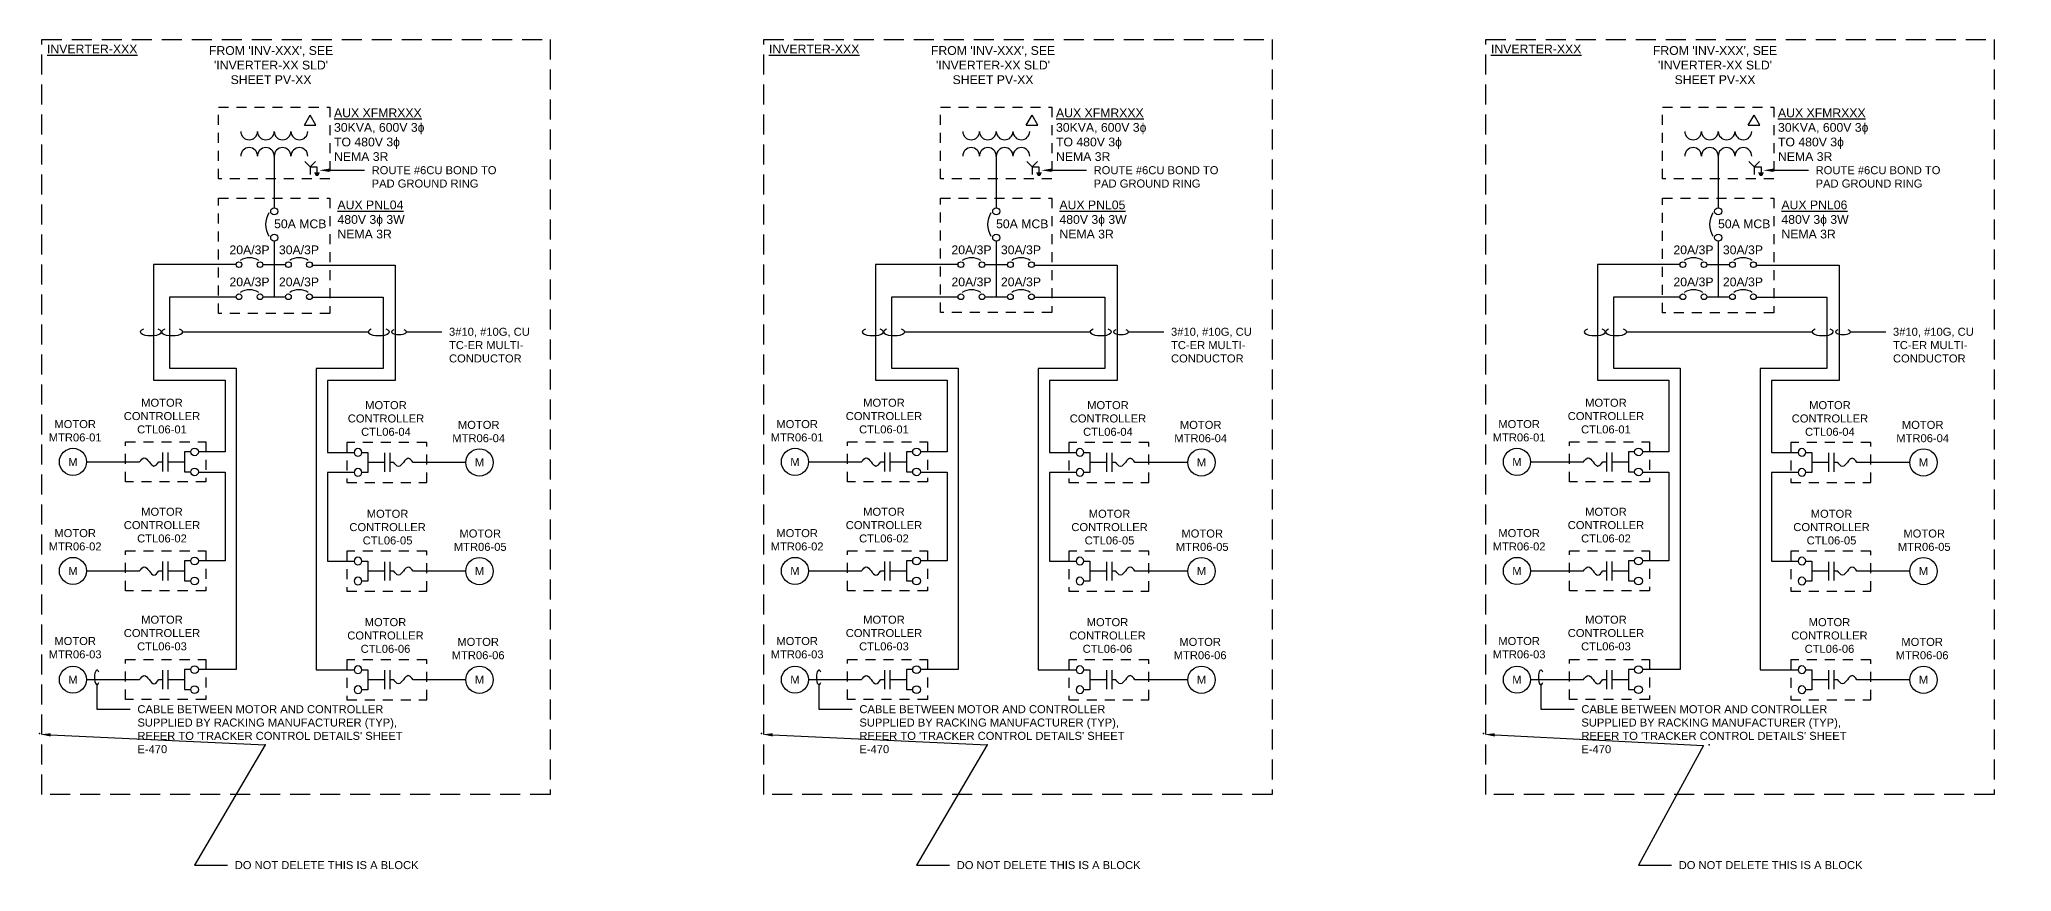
# Model space of a CAD drawing. Extents: x 23 to 74.7, y -14.5 to -4.1.
# Drawn here: x 50.03 to 74.67, y -14.46 to -4.06 of the extents above; entities that cross this region are included whole.
import ezdxf
from ezdxf import colors
from ezdxf.entities.mleader import LeaderData, LeaderLine
from ezdxf.enums import TextEntityAlignment as Align
from ezdxf.math import Vec2, Vec3

# ---------------------------------------------------------------- set-up
doc = ezdxf.new("R2010")
doc.units = 0
doc.header["$MEASUREMENT"] = 0
for name, pattern in [('HIDDEN', [0.375, 0.25, -0.125]), ('HIDDEN2', [0.1875, 0.125, -0.0625]), ('PHANTOM2', [1.25, 0.625, -0.125, 0.125, -0.125, 0.125, -0.125])]:
    doc.linetypes.add(name, pattern=pattern)
for name, color, linetype in [('E-1LIN', 4, 'Continuous'), ('E-1LIN-EQPM-ENCL', 8, 'PHANTOM2'), ('E-TEXT', 7, 'Continuous'), ('G-ANNO-TEXT', 1, 'Continuous')]:
    doc.layers.add(name, color=color, linetype=linetype)
doc.layers.add('G-NPLT', color=67, linetype='Continuous', plot=False)
doc.styles.add('NEI-A', font='arial.ttf')

# ---------------------------------------------------------------- blocks, each defined once
blk = doc.blocks.new('A$C540b6a52')
at = {"linetype": 'HIDDEN2'}
blk.add_lwpolyline([(-0.909, 0.125), (0.091, 0.125), (0.091, -0.375), (-0.909, -0.375)], close=True, dxfattribs=at)
at = {"layer": 'E-1LIN'}
for p, q in [((-0.096, 0), (-0.173, 0)), ((-0.173, 0), (-0.173, -0.25)), ((-0.173, -0.25), (-0.096, -0.25))]:
    blk.add_line(p, q, dxfattribs=at)
for points in [[(-0.784, -0.125), (-0.736, -0.125)], [(-0.495, -0.125), (-0.447, -0.125)], [(-0.447, -0.007), (-0.447, -0.244)], [(-0.38, -0.007), (-0.38, -0.244)], [(-0.38, -0.125), (-0.173, -0.125)]]:
    blk.add_lwpolyline(points, dxfattribs=at)
for centre in [(-0.048, 0), (-0.048, -0.25)]:
    blk.add_circle(centre, 0.0481, dxfattribs=at)
blk.add_spline([(-0.736, -0.125), (-0.676, -0.074), (-0.555, -0.176), (-0.495, -0.125)], degree=3, dxfattribs=at)
blk = doc.blocks.new('Equipment Callout Arrowhead .75')
at = {"color": 0}
blk.add_ellipse((-0.25, 0), major_axis=(0.743, 0), ratio=0.350959, start_param=-0.80282, end_param=3.944413, dxfattribs=at)
blk = doc.blocks.new('*U12')
blk.add_point((0.241, -0.565))
at = {"layer": 'E-1LIN'}
for p, q in [((2.748, 2.966), (2.134, 2.966)), ((2.748, 1.607), (2.134, 1.607)), ((2.748, 0.249), (2.134, 0.249))]:
    blk.add_line(p, q, dxfattribs=at)
for points in [[(0.832, 5.433), (1.863, 5.433), (1.863, 3.99), (1.018, 3.99), (1.018, 3.091), (1.351, 3.091)], [(0.83, 5.032), (1.712, 5.032), (1.712, 4.141), (0.878, 4.141), (0.878, 0.374), (1.351, 0.374)], [(1.351, 2.841), (1.018, 2.841), (1.018, 1.732), (1.351, 1.732)]]:
    blk.add_lwpolyline(points, dxfattribs=at)
for centre in [(2.918, 2.966), (2.918, 2.966), (2.918, 1.607), (2.918, 1.607), (2.918, 0.249), (2.918, 0.249)]:
    blk.add_circle(centre, 0.17, dxfattribs=at)
at = {"layer": 'E-1LIN-EQPM-ENCL', "linetype": 'HIDDEN2', "xscale": -1}
for p in [(1.351, 3.091), (1.351, 1.732), (1.351, 0.374)]:
    blk.add_blockref('A$C540b6a52', p, dxfattribs=at)
at = {"layer": 'G-ANNO-TEXT', "style": 'NEI-A'}
for p in [(2.918, 2.966), (2.918, 1.607), (2.918, 0.249)]:
    blk.add_text('M', height=0.1, dxfattribs=at).set_placement(p, align=Align.MIDDLE_CENTER)
at = {"layer": 'G-ANNO-TEXT', "char_height": 0.1, "attachment_point": 8, "style": 'NEI-A'}
for s, insert, width in [('MOTOR CONTROLLER CTL06-04', (1.749, 3.297), 0.49578), ('MOTOR MTR06-04', (2.908, 3.217), 0.56334), ('MOTOR CONTROLLER CTL06-05', (1.769, 1.939), 0.49578), ('MOTOR MTR06-05', (2.927, 1.859), 0.56334), ('MOTOR CONTROLLER CTL06-06', (1.743, 0.584), 0.49578), ('MOTOR MTR06-06', (2.901, 0.504), 0.56334)]:
    blk.add_mtext(s, dxfattribs=dict(at, insert=insert, width=width))
blk = doc.blocks.new('*U6')
blk.add_point((0.241, -0.565))
at = {"layer": 'E-1LIN'}
for p, q in [((2.748, 2.966), (2.134, 2.966)), ((2.748, 1.607), (2.134, 1.607)), ((2.748, 0.249), (2.134, 0.249))]:
    blk.add_line(p, q, dxfattribs=at)
for points in [[(0.832, 5.433), (1.863, 5.433), (1.863, 3.99), (1.018, 3.99), (1.018, 3.091), (1.351, 3.091)], [(0.83, 5.032), (1.712, 5.032), (1.712, 4.141), (0.878, 4.141), (0.878, 0.374), (1.351, 0.374)], [(1.351, 2.841), (1.018, 2.841), (1.018, 1.732), (1.351, 1.732)]]:
    blk.add_lwpolyline(points, dxfattribs=at)
for centre in [(2.918, 2.966), (2.918, 2.966), (2.918, 1.607), (2.918, 1.607), (2.918, 0.249), (2.918, 0.249)]:
    blk.add_circle(centre, 0.17, dxfattribs=at)
at = {"layer": 'E-1LIN-EQPM-ENCL', "linetype": 'HIDDEN2', "xscale": -1}
for p in [(1.351, 3.091), (1.351, 1.732), (1.351, 0.374)]:
    blk.add_blockref('A$C540b6a52', p, dxfattribs=at)
at = {"layer": 'G-ANNO-TEXT', "style": 'NEI-A'}
for p in [(2.918, 2.966), (2.918, 1.607), (2.918, 0.249)]:
    blk.add_text('M', height=0.1, dxfattribs=at).set_placement(p, align=Align.MIDDLE_CENTER)
at = {"layer": 'G-ANNO-TEXT', "char_height": 0.1, "attachment_point": 8, "style": 'NEI-A'}
for s, insert, width in [('MOTOR CONTROLLER CTL06-04', (1.749, 3.297), 0.49578), ('MOTOR MTR06-04', (2.908, 3.217), 0.56334), ('MOTOR CONTROLLER CTL06-05', (1.769, 1.939), 0.49578), ('MOTOR MTR06-05', (2.927, 1.859), 0.56334), ('MOTOR CONTROLLER CTL06-06', (1.743, 0.584), 0.49578), ('MOTOR MTR06-06', (2.901, 0.504), 0.56334)]:
    blk.add_mtext(s, dxfattribs=dict(at, insert=insert, width=width))
blk = doc.blocks.new('*U8')
blk.add_point((0.241, -0.565))
at = {"layer": 'E-1LIN'}
for p, q in [((2.748, 2.966), (2.134, 2.966)), ((2.748, 1.607), (2.134, 1.607)), ((2.748, 0.249), (2.134, 0.249))]:
    blk.add_line(p, q, dxfattribs=at)
for points in [[(0.832, 5.433), (1.863, 5.433), (1.863, 3.99), (1.018, 3.99), (1.018, 3.091), (1.351, 3.091)], [(0.83, 5.032), (1.712, 5.032), (1.712, 4.141), (0.878, 4.141), (0.878, 0.374), (1.351, 0.374)], [(1.351, 2.841), (1.018, 2.841), (1.018, 1.732), (1.351, 1.732)]]:
    blk.add_lwpolyline(points, dxfattribs=at)
for centre in [(2.918, 2.966), (2.918, 2.966), (2.918, 1.607), (2.918, 1.607), (2.918, 0.249), (2.918, 0.249)]:
    blk.add_circle(centre, 0.17, dxfattribs=at)
at = {"layer": 'E-1LIN-EQPM-ENCL', "linetype": 'HIDDEN2', "xscale": -1}
for p in [(1.351, 3.091), (1.351, 1.732), (1.351, 0.374)]:
    blk.add_blockref('A$C540b6a52', p, dxfattribs=at)
at = {"layer": 'G-ANNO-TEXT', "style": 'NEI-A'}
for p in [(2.918, 2.966), (2.918, 1.607), (2.918, 0.249)]:
    blk.add_text('M', height=0.1, dxfattribs=at).set_placement(p, align=Align.MIDDLE_CENTER)
at = {"layer": 'G-ANNO-TEXT', "char_height": 0.1, "attachment_point": 8, "style": 'NEI-A'}
for s, insert, width in [('MOTOR CONTROLLER CTL06-04', (1.749, 3.297), 0.49578), ('MOTOR MTR06-04', (2.908, 3.217), 0.56334), ('MOTOR CONTROLLER CTL06-05', (1.769, 1.939), 0.49578), ('MOTOR MTR06-05', (2.927, 1.859), 0.56334), ('MOTOR CONTROLLER CTL06-06', (1.743, 0.584), 0.49578), ('MOTOR MTR06-06', (2.901, 0.504), 0.56334)]:
    blk.add_mtext(s, dxfattribs=dict(at, insert=insert, width=width))
blk = doc.blocks.new('*U11')
blk.add_point((0.241, -0.565))
at = {"layer": 'E-1LIN'}
for p, q in [((0.83, 2.829), (1.443, 2.829)), ((0.83, 1.466), (1.443, 1.466)), ((0.83, 0.107), (1.443, 0.107))]:
    blk.add_line(p, q, dxfattribs=at)
for points in [[(2.699, 5.296), (1.668, 5.296), (1.668, 3.85), (2.56, 3.85), (2.56, 2.954), (2.227, 2.954)], [(2.698, 4.89), (1.866, 4.89), (1.866, 4), (2.7, 4), (2.7, 0.233), (2.227, 0.233)], [(2.227, 2.699), (2.56, 2.699), (2.56, 1.591), (2.227, 1.591)]]:
    blk.add_lwpolyline(points, dxfattribs=at)
for centre in [(0.66, 2.829), (0.66, 2.829), (0.66, 1.466), (0.66, 1.466), (0.66, 0.107), (0.66, 0.107)]:
    blk.add_circle(centre, 0.17, dxfattribs=at)
at = {"layer": 'E-1LIN-EQPM-ENCL', "linetype": 'HIDDEN2'}
for p in [(2.227, 2.954), (2.227, 1.591), (2.227, 0.232)]:
    blk.add_blockref('A$C540b6a52', p, dxfattribs=at)
at = {"layer": 'G-ANNO-TEXT', "style": 'NEI-A'}
for p in [(0.66, 2.829), (0.66, 1.466), (0.66, 0.107)]:
    blk.add_text('M', height=0.1, dxfattribs=at).set_placement(p, align=Align.MIDDLE_CENTER)
at = {"layer": 'G-ANNO-TEXT', "char_height": 0.1, "width": 0.49578, "attachment_point": 8, "style": 'NEI-A'}
for s, insert in [('MOTOR CONTROLLER CTL06-01', (1.772, 3.184)), ('MOTOR MTR06-01', (0.687, 3.084)), ('MOTOR CONTROLLER CTL06-02', (1.772, 1.821)), ('MOTOR MTR06-02', (0.687, 1.721)), ('MOTOR CONTROLLER CTL06-03', (1.772, 0.472)), ('MOTOR MTR06-03', (0.687, 0.372))]:
    blk.add_mtext(s, dxfattribs=dict(at, insert=insert))
at = {"layer": 'G-ANNO-TEXT'}
ml = blk.add_multileader_mtext('Standard', dxfattribs=at)
ml.set_content("CABLE BETWEEN MOTOR AND CONTROLLER SUPPLIED BY RACKING MANUFACTURER (TYP), REFER TO 'TRACKER CONTROL DETAILS' SHEET E-470", color=256, style='NEI-A')
ml.set_leader_properties()
ml.set_arrow_properties(name='Equipment Callout Arrowhead .75')
ml.build(insert=Vec2(0, 0))
ml.multileader.update_dxf_attribs({"dogleg_length": 0.125, "arrow_head_size": 0.125})
ctx = ml.context
ctx.base_point, ctx.char_height, ctx.arrow_head_size, ctx.landing_gap_size, ctx.plane_origin = Vec3(1.375, -0.263), 0.1, 0.125, 0.09, Vec3(-1.493, -0.638)
notes = []
notes.append((ctx, [(0, (1, 1, 0), (0.96, -0.263), (1, 0), 0.414, [(0, [(0.96, 0.166)], 0, [])])]))
ctx.mtext.insert, ctx.mtext.width, ctx.mtext.flow_direction = Vec3(1.465, -0.212), 3.53704, 5
for ctx, leaders in notes:
    for number, flags, end, landing, length, lines in leaders:
        leader = LeaderData()
        leader.index, (leader.has_last_leader_line, leader.has_dogleg_vector, leader.attachment_direction) = number, flags
        leader.last_leader_point, leader.dogleg_vector, leader.dogleg_length = Vec3(end), Vec3(landing), length
        for number, points, colour, breaks in lines:
            line = LeaderLine()
            line.index, line.vertices, line.color, line.breaks = number, Vec3.list(points), colors.encode_raw_color(colour), breaks
            leader.lines.append(line)
        ctx.leaders.append(leader)
blk = doc.blocks.new('*U5')
blk.add_point((0.241, -0.565))
at = {"layer": 'E-1LIN'}
for p, q in [((0.83, 2.829), (1.443, 2.829)), ((0.83, 1.466), (1.443, 1.466)), ((0.83, 0.107), (1.443, 0.107))]:
    blk.add_line(p, q, dxfattribs=at)
for points in [[(2.699, 5.296), (1.668, 5.296), (1.668, 3.85), (2.56, 3.85), (2.56, 2.954), (2.227, 2.954)], [(2.698, 4.89), (1.866, 4.89), (1.866, 4), (2.7, 4), (2.7, 0.233), (2.227, 0.233)], [(2.227, 2.699), (2.56, 2.699), (2.56, 1.591), (2.227, 1.591)]]:
    blk.add_lwpolyline(points, dxfattribs=at)
for centre in [(0.66, 2.829), (0.66, 2.829), (0.66, 1.466), (0.66, 1.466), (0.66, 0.107), (0.66, 0.107)]:
    blk.add_circle(centre, 0.17, dxfattribs=at)
at = {"layer": 'E-1LIN-EQPM-ENCL', "linetype": 'HIDDEN2'}
for p in [(2.227, 2.954), (2.227, 1.591), (2.227, 0.232)]:
    blk.add_blockref('A$C540b6a52', p, dxfattribs=at)
at = {"layer": 'G-ANNO-TEXT', "style": 'NEI-A'}
for p in [(0.66, 2.829), (0.66, 1.466), (0.66, 0.107)]:
    blk.add_text('M', height=0.1, dxfattribs=at).set_placement(p, align=Align.MIDDLE_CENTER)
at = {"layer": 'G-ANNO-TEXT', "char_height": 0.1, "width": 0.49578, "attachment_point": 8, "style": 'NEI-A'}
for s, insert in [('MOTOR CONTROLLER CTL06-01', (1.772, 3.184)), ('MOTOR MTR06-01', (0.687, 3.084)), ('MOTOR CONTROLLER CTL06-02', (1.772, 1.821)), ('MOTOR MTR06-02', (0.687, 1.721)), ('MOTOR CONTROLLER CTL06-03', (1.772, 0.472)), ('MOTOR MTR06-03', (0.687, 0.372))]:
    blk.add_mtext(s, dxfattribs=dict(at, insert=insert))
at = {"layer": 'G-ANNO-TEXT'}
ml = blk.add_multileader_mtext('Standard', dxfattribs=at)
ml.set_content("CABLE BETWEEN MOTOR AND CONTROLLER SUPPLIED BY RACKING MANUFACTURER (TYP), REFER TO 'TRACKER CONTROL DETAILS' SHEET E-470", color=256, style='NEI-A')
ml.set_leader_properties()
ml.set_arrow_properties(name='Equipment Callout Arrowhead .75')
ml.build(insert=Vec2(0, 0))
ml.multileader.update_dxf_attribs({"dogleg_length": 0.125, "arrow_head_size": 0.125})
ctx = ml.context
ctx.base_point, ctx.char_height, ctx.arrow_head_size, ctx.landing_gap_size, ctx.plane_origin = Vec3(1.375, -0.263), 0.1, 0.125, 0.09, Vec3(-1.493, -0.638)
notes = []
notes.append((ctx, [(0, (1, 1, 0), (0.96, -0.263), (1, 0), 0.414, [(0, [(0.96, 0.166)], 0, [])])]))
ctx.mtext.insert, ctx.mtext.width, ctx.mtext.flow_direction = Vec3(1.465, -0.212), 3.53704, 5
for ctx, leaders in notes:
    for number, flags, end, landing, length, lines in leaders:
        leader = LeaderData()
        leader.index, (leader.has_last_leader_line, leader.has_dogleg_vector, leader.attachment_direction) = number, flags
        leader.last_leader_point, leader.dogleg_vector, leader.dogleg_length = Vec3(end), Vec3(landing), length
        for number, points, colour, breaks in lines:
            line = LeaderLine()
            line.index, line.vertices, line.color, line.breaks = number, Vec3.list(points), colors.encode_raw_color(colour), breaks
            leader.lines.append(line)
        ctx.leaders.append(leader)
blk = doc.blocks.new('*U7')
blk.add_point((0.241, -0.565))
at = {"layer": 'E-1LIN'}
for p, q in [((0.83, 2.829), (1.443, 2.829)), ((0.83, 1.466), (1.443, 1.466)), ((0.83, 0.107), (1.443, 0.107))]:
    blk.add_line(p, q, dxfattribs=at)
for points in [[(2.699, 5.296), (1.668, 5.296), (1.668, 3.85), (2.56, 3.85), (2.56, 2.954), (2.227, 2.954)], [(2.698, 4.89), (1.866, 4.89), (1.866, 4), (2.7, 4), (2.7, 0.233), (2.227, 0.233)], [(2.227, 2.699), (2.56, 2.699), (2.56, 1.591), (2.227, 1.591)]]:
    blk.add_lwpolyline(points, dxfattribs=at)
for centre in [(0.66, 2.829), (0.66, 2.829), (0.66, 1.466), (0.66, 1.466), (0.66, 0.107), (0.66, 0.107)]:
    blk.add_circle(centre, 0.17, dxfattribs=at)
at = {"layer": 'E-1LIN-EQPM-ENCL', "linetype": 'HIDDEN2'}
for p in [(2.227, 2.954), (2.227, 1.591), (2.227, 0.232)]:
    blk.add_blockref('A$C540b6a52', p, dxfattribs=at)
at = {"layer": 'G-ANNO-TEXT', "style": 'NEI-A'}
for p in [(0.66, 2.829), (0.66, 1.466), (0.66, 0.107)]:
    blk.add_text('M', height=0.1, dxfattribs=at).set_placement(p, align=Align.MIDDLE_CENTER)
at = {"layer": 'G-ANNO-TEXT', "char_height": 0.1, "width": 0.49578, "attachment_point": 8, "style": 'NEI-A'}
for s, insert in [('MOTOR CONTROLLER CTL06-01', (1.772, 3.184)), ('MOTOR MTR06-01', (0.687, 3.084)), ('MOTOR CONTROLLER CTL06-02', (1.772, 1.821)), ('MOTOR MTR06-02', (0.687, 1.721)), ('MOTOR CONTROLLER CTL06-03', (1.772, 0.472)), ('MOTOR MTR06-03', (0.687, 0.372))]:
    blk.add_mtext(s, dxfattribs=dict(at, insert=insert))
at = {"layer": 'G-ANNO-TEXT'}
ml = blk.add_multileader_mtext('Standard', dxfattribs=at)
ml.set_content("CABLE BETWEEN MOTOR AND CONTROLLER SUPPLIED BY RACKING MANUFACTURER (TYP), REFER TO 'TRACKER CONTROL DETAILS' SHEET E-470", color=256, style='NEI-A')
ml.set_leader_properties()
ml.set_arrow_properties(name='Equipment Callout Arrowhead .75')
ml.build(insert=Vec2(0, 0))
ml.multileader.update_dxf_attribs({"dogleg_length": 0.125, "arrow_head_size": 0.125})
ctx = ml.context
ctx.base_point, ctx.char_height, ctx.arrow_head_size, ctx.landing_gap_size, ctx.plane_origin = Vec3(1.375, -0.263), 0.1, 0.125, 0.09, Vec3(-1.493, -0.638)
notes = []
notes.append((ctx, [(0, (1, 1, 0), (0.96, -0.263), (1, 0), 0.414, [(0, [(0.96, 0.166)], 0, [])])]))
ctx.mtext.insert, ctx.mtext.width, ctx.mtext.flow_direction = Vec3(1.465, -0.212), 3.53704, 5
for ctx, leaders in notes:
    for number, flags, end, landing, length, lines in leaders:
        leader = LeaderData()
        leader.index, (leader.has_last_leader_line, leader.has_dogleg_vector, leader.attachment_direction) = number, flags
        leader.last_leader_point, leader.dogleg_vector, leader.dogleg_length = Vec3(end), Vec3(landing), length
        for number, points, colour, breaks in lines:
            line = LeaderLine()
            line.index, line.vertices, line.color, line.breaks = number, Vec3.list(points), colors.encode_raw_color(colour), breaks
            leader.lines.append(line)
        ctx.leaders.append(leader)

msp = doc.modelspace()

# ---------------------------------------------------------------- linework, layer by layer
at = {"layer": 'E-1LIN'}
for p, q in [((53.34, -5.134), (53.412, -5.009)), ((53.34, -5.134), (53.484, -5.134)), ((53.484, -5.134), (53.412, -5.009)), ((62.362, -5.134), (62.434, -5.009)), ((62.362, -5.134), (62.506, -5.134)), ((62.506, -5.134), (62.434, -5.009)), ((71.384, -5.134), (71.456, -5.009)), ((71.384, -5.134), (71.528, -5.134)), ((71.528, -5.134), (71.456, -5.009)), ((52.964, -5.519), (52.964, -6.166)), ((53.412, -5.653), (53.345, -5.586)), ((53.412, -5.653), (53.479, -5.586)), ((53.412, -5.653), (53.412, -5.748)), ((53.412, -5.653), (53.498, -5.653)), ((53.498, -5.653), (53.498, -5.73)), ((61.986, -5.519), (61.986, -6.166)), ((62.434, -5.653), (62.367, -5.586)), ((62.434, -5.653), (62.501, -5.586)), ((62.434, -5.653), (62.434, -5.748)), ((62.434, -5.653), (62.52, -5.653)), ((62.52, -5.653), (62.52, -5.73)), ((71.008, -5.519), (71.008, -6.166)), ((71.456, -5.653), (71.389, -5.586)), ((71.456, -5.653), (71.523, -5.586)), ((71.456, -5.653), (71.456, -5.748)), ((71.456, -5.653), (71.543, -5.653)), ((71.543, -5.653), (71.543, -5.73)), ((53.467, -5.73), (53.53, -5.73)), ((53.475, -5.745), (53.522, -5.745)), ((53.483, -5.759), (53.514, -5.759)), ((62.489, -5.73), (62.552, -5.73)), ((62.497, -5.745), (62.544, -5.745)), ((62.505, -5.759), (62.536, -5.759)), ((71.511, -5.73), (71.574, -5.73)), ((71.519, -5.745), (71.566, -5.745)), ((71.527, -5.759), (71.558, -5.759)), ((52.964, -6.583), (52.964, -7.278)), ((61.986, -6.583), (61.986, -7.278)), ((71.008, -6.583), (71.008, -7.278))]:
    msp.add_line(p, q, dxfattribs=at)
for points in [[(52.821, -6.877), (53.106, -6.877)], [(61.843, -6.877), (62.128, -6.877)], [(70.866, -6.877), (71.15, -6.877)], [(52.821, -7.278), (53.106, -7.278)], [(61.843, -7.278), (62.128, -7.278)], [(70.866, -7.278), (71.15, -7.278)]]:
    msp.add_lwpolyline(points, dxfattribs=at)
for centre, radius in [((52.964, -6.21), 0.0444), ((61.986, -6.21), 0.0444), ((71.008, -6.21), 0.0444), ((52.964, -6.539), 0.0444), ((61.986, -6.539), 0.0444), ((71.008, -6.539), 0.0444), ((52.523, -6.877), 0.0355), ((52.786, -6.877), 0.0355), ((53.141, -6.877), 0.0355), ((53.404, -6.877), 0.0355), ((61.545, -6.877), 0.0355), ((61.808, -6.877), 0.0355), ((62.163, -6.877), 0.0355), ((62.426, -6.877), 0.0355), ((70.567, -6.877), 0.0355), ((70.83, -6.877), 0.0355), ((71.186, -6.877), 0.0355), ((71.448, -6.877), 0.0355), ((52.523, -7.278), 0.0355), ((52.786, -7.278), 0.0355), ((53.141, -7.278), 0.0355), ((53.404, -7.278), 0.0355), ((61.545, -7.278), 0.0355), ((61.808, -7.278), 0.0355), ((62.163, -7.278), 0.0355), ((62.426, -7.278), 0.0355), ((70.567, -7.278), 0.0355), ((70.83, -7.278), 0.0355), ((71.186, -7.278), 0.0355), ((71.448, -7.278), 0.0355)]:
    msp.add_circle(centre, radius, dxfattribs=at)
for centre, radius, start, end in [((52.65, -5.211), 0.105, 180, 0), ((52.65, -5.519), 0.105, 0, 180), ((52.859, -5.211), 0.105, 180, 0), ((52.859, -5.519), 0.105, 0, 180), ((53.068, -5.211), 0.105, 180, 0), ((53.068, -5.519), 0.105, 0, 180), ((53.278, -5.211), 0.105, 180, 0), ((53.278, -5.519), 0.105, 0, 180), ((61.672, -5.211), 0.105, 180, 0), ((61.672, -5.519), 0.105, 0, 180), ((61.881, -5.211), 0.105, 180, 0), ((61.881, -5.519), 0.105, 0, 180), ((62.091, -5.211), 0.105, 180, 0), ((62.091, -5.519), 0.105, 0, 180), ((62.3, -5.211), 0.105, 180, 0), ((62.3, -5.519), 0.105, 0, 180), ((70.694, -5.211), 0.105, 180, 0), ((70.694, -5.519), 0.105, 0, 180), ((70.903, -5.211), 0.105, 180, 0), ((70.903, -5.519), 0.105, 0, 180), ((71.113, -5.211), 0.105, 180, 0), ((71.113, -5.519), 0.105, 0, 180), ((71.322, -5.211), 0.105, 180, 0), ((71.322, -5.519), 0.105, 0, 180), ((53.121, -6.375), 0.266, 147.1187, 212.8813), ((62.143, -6.375), 0.266, 147.1187, 212.8813), ((71.166, -6.375), 0.266, 147.1187, 212.8813), ((52.655, -7.003), 0.213, 57.1187, 122.8813), ((53.273, -7.003), 0.213, 57.1187, 122.8813), ((61.677, -7.003), 0.213, 57.1187, 122.8813), ((62.295, -7.003), 0.213, 57.1187, 122.8813), ((70.699, -7.003), 0.213, 57.1187, 122.8813), ((71.317, -7.003), 0.213, 57.1187, 122.8813), ((52.655, -7.404), 0.213, 57.1187, 122.8813), ((53.273, -7.404), 0.213, 57.1187, 122.8813), ((61.677, -7.404), 0.213, 57.1187, 122.8813), ((62.295, -7.404), 0.213, 57.1187, 122.8813), ((70.699, -7.404), 0.213, 57.1187, 122.8813), ((71.317, -7.404), 0.213, 57.1187, 122.8813)]:
    msp.add_arc(centre, radius, start, end, dxfattribs=at)
at = {"layer": 'E-1LIN-EQPM-ENCL', "linetype": 'HIDDEN2'}
for points in [[(52.269, -4.91), (53.659, -4.91), (53.659, -5.802), (52.269, -5.802)], [(61.291, -4.91), (62.681, -4.91), (62.681, -5.802), (61.291, -5.802)], [(70.313, -4.91), (71.703, -4.91), (71.703, -5.802), (70.313, -5.802)], [(52.269, -6.046), (53.659, -6.046), (53.659, -7.489), (52.269, -7.489)], [(61.291, -6.046), (62.681, -6.046), (62.681, -7.477), (61.291, -7.477)], [(70.313, -6.046), (71.703, -6.046), (71.703, -7.479), (70.313, -7.479)]]:
    msp.add_lwpolyline(points, close=True, dxfattribs=at)
at = {"layer": 'E-TEXT', "color": 8, "linetype": 'HIDDEN'}
for points in [[(50.06, -4.061), (56.412, -4.061), (56.412, -13.501), (50.06, -13.501)], [(59.082, -4.061), (65.434, -4.061), (65.434, -13.501), (59.082, -13.501)], [(68.104, -4.061), (74.456, -4.061), (74.456, -13.501), (68.104, -13.501)]]:
    msp.add_lwpolyline(points, close=True, dxfattribs=at)
at = {"layer": 'G-ANNO-TEXT'}
for points in [[(51.82, -7.717), (54.138, -7.717)], [(60.842, -7.717), (63.16, -7.717)], [(69.864, -7.717), (72.182, -7.717)]]:
    msp.add_lwpolyline(points, dxfattribs=at)
for centre in [(51.422, -7.717), (51.688, -7.717), (54.27, -7.717), (60.444, -7.717), (60.71, -7.717), (63.292, -7.717), (69.466, -7.717), (69.732, -7.717), (72.314, -7.717)]:
    msp.add_ellipse(centre, major_axis=(-0.133, 0), ratio=0.357968, start_param=5.490629, end_param=10.22299, dxfattribs=at)

# ---------------------------------------------------------------- block references
at = {"layer": 'E-TEXT'}
for name, p in [('*U11', (49.789, -12.172)), ('*U12', (52.611, -12.315)), ('*U5', (58.811, -12.172)), ('*U6', (61.633, -12.315)), ('*U7', (67.833, -12.172)), ('*U8', (70.655, -12.315))]:
    msp.add_blockref(name, p, dxfattribs=at)

# ---------------------------------------------------------------- texts
at = {"layer": 'G-ANNO-TEXT', "char_height": 0.1094, "style": 'NEI-A'}
for s, insert, width, attachment_point in [('{\\LINVERTER-XXX}', (50.689, -4.126), 0.80548, 2), ("FROM 'INV-XXX', SEE 'INVERTER-XX SLD' SHEET PV-XX", (52.924, -4.383), 1.65417, 5), ('{\\LINVERTER-XXX}', (59.711, -4.126), 0.80548, 2), ("FROM 'INV-XXX', SEE 'INVERTER-XX SLD' SHEET PV-XX", (61.946, -4.383), 1.65417, 5), ('{\\LINVERTER-XXX}', (68.733, -4.126), 0.80548, 2), ("FROM 'INV-XXX', SEE 'INVERTER-XX SLD' SHEET PV-XX", (70.968, -4.383), 1.65417, 5), ('{\\LAUX XFMRXXX\\P}30KVA, 600V 3ɸ\\PTO 480V 3ɸ\\PNEMA 3R', (53.711, -4.924), 1.12517, 1), ('{\\LAUX XFMRXXX \\P}30KVA, 600V 3ɸ\\PTO 480V 3ɸ\\PNEMA 3R', (62.733, -4.924), 1.12517, 1), ('{\\LAUX XFMRXXX \\P}30KVA, 600V 3ɸ\\PTO 480V 3ɸ\\PNEMA 3R', (71.755, -4.924), 1.12517, 1), ('{\\LAUX PNL04 \\P}480V 3ɸ 3W\\PNEMA 3R', (53.754, -6.075), 0.88204, 1), ('{\\LAUX PNL05 \\P}480V 3ɸ 3W\\PNEMA 3R', (62.776, -6.075), 0.88204, 1), ('{\\LAUX PNL06 \\P}480V 3ɸ 3W\\PNEMA 3R', (71.798, -6.075), 0.88204, 1), ('50A MCB', (52.962, -6.312), 0.64697, 1), ('50A MCB', (61.984, -6.312), 0.64697, 1), ('50A MCB', (71.006, -6.312), 0.64697, 1)]:
    msp.add_mtext(s, dxfattribs=dict(at, insert=insert, width=width, attachment_point=attachment_point))
at = {"layer": 'G-ANNO-TEXT', "char_height": 0.1094, "attachment_point": 8, "style": 'NEI-A'}
for s, insert in [('20A/3P', (52.655, -6.748)), ('30A/3P', (53.273, -6.748)), ('20A/3P', (61.677, -6.748)), ('30A/3P', (62.295, -6.748)), ('20A/3P', (70.699, -6.748)), ('30A/3P', (71.317, -6.748)), ('20A/3P', (52.655, -7.149)), ('20A/3P', (53.273, -7.149)), ('20A/3P', (61.677, -7.149)), ('20A/3P', (62.295, -7.149)), ('20A/3P', (70.699, -7.149)), ('20A/3P', (71.317, -7.149))]:
    msp.add_mtext_dynamic_manual_height_columns(s, width=0.49578, gutter_width=0.547, heights=[0], dxfattribs=dict(at, insert=insert))

# ---------------------------------------------------------------- leaders
at = {"layer": 'G-ANNO-TEXT'}
ml = msp.add_multileader_mtext('Standard', dxfattribs=at)
ml.set_content('\\A1;ROUTE #6CU BOND TO PAD GROUND RING', color=256, style='NEI-A')
ml.set_leader_properties()
ml.build(insert=Vec2(0, 0))
ml.multileader.update_dxf_attribs({"dogleg_length": 0.125, "arrow_head_size": 0.125})
ctx = ml.context
ctx.base_point, ctx.char_height, ctx.arrow_head_size, ctx.landing_gap_size, ctx.plane_origin = Vec3(54.091, -5.697), 0.1, 0.125, 0.09, Vec3(52.076, -7.342)
notes = []
notes.append((ctx, [(0, (1, 1, 0), (54.049, -5.697), (1, 0), 0.0423, [(0, [(53.526, -5.697)], 0, [])])]))
ctx.mtext.insert, ctx.mtext.width, ctx.mtext.flow_direction = Vec3(54.181, -5.646), 1.70105, 5
ml = msp.add_multileader_mtext('Standard', dxfattribs=at)
ml.set_content('\\A1;ROUTE #6CU BOND TO PAD GROUND RING', color=256, style='NEI-A')
ml.set_leader_properties()
ml.build(insert=Vec2(0, 0))
ml.multileader.update_dxf_attribs({"dogleg_length": 0.125, "arrow_head_size": 0.125})
ctx = ml.context
ctx.base_point, ctx.char_height, ctx.arrow_head_size, ctx.landing_gap_size, ctx.plane_origin = Vec3(63.113, -5.697), 0.1, 0.125, 0.09, Vec3(61.098, -7.342)
notes.append((ctx, [(0, (1, 1, 0), (63.071, -5.697), (1, 0), 0.0423, [(0, [(62.548, -5.697)], 0, [])])]))
ctx.mtext.insert, ctx.mtext.width, ctx.mtext.flow_direction = Vec3(63.203, -5.646), 1.70105, 5
ml = msp.add_multileader_mtext('Standard', dxfattribs=at)
ml.set_content('\\A1;ROUTE #6CU BOND TO PAD GROUND RING', color=256, style='NEI-A')
ml.set_leader_properties()
ml.build(insert=Vec2(0, 0))
ml.multileader.update_dxf_attribs({"dogleg_length": 0.125, "arrow_head_size": 0.125})
ctx = ml.context
ctx.base_point, ctx.char_height, ctx.arrow_head_size, ctx.landing_gap_size, ctx.plane_origin = Vec3(72.135, -5.697), 0.1, 0.125, 0.09, Vec3(70.121, -7.342)
notes.append((ctx, [(0, (1, 1, 0), (72.093, -5.697), (1, 0), 0.0423, [(0, [(71.57, -5.697)], 0, [])])]))
ctx.mtext.insert, ctx.mtext.width, ctx.mtext.flow_direction = Vec3(72.225, -5.646), 1.70105, 5
ml = msp.add_multileader_mtext('Standard', dxfattribs=at)
ml.set_content('\\A1;3#10, #10G, CU TC-ER MULTI-\\PCONDUCTOR', color=256, style='NEI-A')
ml.set_leader_properties()
ml.set_arrow_properties(name='Equipment Callout Arrowhead .75')
ml.build(insert=Vec2(0, 0))
ml.multileader.update_dxf_attribs({"dogleg_length": 0.125, "arrow_head_size": 0.125})
ctx = ml.context
ctx.base_point, ctx.char_height, ctx.arrow_head_size, ctx.landing_gap_size, ctx.plane_origin = Vec3(55.058, -7.717), 0.1, 0.125, 0.09, Vec3(52.512, -9.362)
notes.append((ctx, [(0, (1, 1, 0), (54.965, -7.717), (1, 0), 0.0924, [(0, [(54.492, -7.717)], 0, [])])]))
ctx.mtext.insert, ctx.mtext.width, ctx.mtext.flow_direction = Vec3(55.148, -7.666), 1.09323, 5
ml = msp.add_multileader_mtext('Standard', dxfattribs=at)
ml.set_content('\\A1;3#10, #10G, CU TC-ER MULTI-\\PCONDUCTOR', color=256, style='NEI-A')
ml.set_leader_properties()
ml.set_arrow_properties(name='Equipment Callout Arrowhead .75')
ml.build(insert=Vec2(0, 0))
ml.multileader.update_dxf_attribs({"dogleg_length": 0.125, "arrow_head_size": 0.125})
ctx = ml.context
ctx.base_point, ctx.char_height, ctx.arrow_head_size, ctx.landing_gap_size, ctx.plane_origin = Vec3(64.08, -7.717), 0.1, 0.125, 0.09, Vec3(61.534, -9.362)
notes.append((ctx, [(0, (1, 1, 0), (63.987, -7.717), (1, 0), 0.0924, [(0, [(63.514, -7.717)], 0, [])])]))
ctx.mtext.insert, ctx.mtext.width, ctx.mtext.flow_direction = Vec3(64.17, -7.666), 1.09323, 5
ml = msp.add_multileader_mtext('Standard', dxfattribs=at)
ml.set_content('\\A1;3#10, #10G, CU TC-ER MULTI-\\PCONDUCTOR', color=256, style='NEI-A')
ml.set_leader_properties()
ml.set_arrow_properties(name='Equipment Callout Arrowhead .75')
ml.build(insert=Vec2(0, 0))
ml.multileader.update_dxf_attribs({"dogleg_length": 0.125, "arrow_head_size": 0.125})
ctx = ml.context
ctx.base_point, ctx.char_height, ctx.arrow_head_size, ctx.landing_gap_size, ctx.plane_origin = Vec3(73.102, -7.717), 0.1, 0.125, 0.09, Vec3(70.556, -9.362)
notes.append((ctx, [(0, (1, 1, 0), (73.01, -7.717), (1, 0), 0.0924, [(0, [(72.536, -7.717)], 0, [])])]))
ctx.mtext.insert, ctx.mtext.width, ctx.mtext.flow_direction = Vec3(73.192, -7.666), 1.09323, 5
at = {"layer": 'G-NPLT'}
ml = msp.add_multileader_mtext('Standard', dxfattribs=at)
ml.set_content('DO NOT DELETE THIS IS A BLOCK', color=256, style='NEI-A')
ml.set_leader_properties()
ml.build(insert=Vec2(0, 0))
ml.multileader.update_dxf_attribs({"dogleg_length": 0.125, "arrow_head_size": 0.125})
ctx = ml.context
ctx.base_point, ctx.char_height, ctx.arrow_head_size, ctx.landing_gap_size, ctx.plane_origin = Vec3(52.38, -14.384), 0.1, 0.125, 0.09, Vec3(49.512, -15.056)
notes.append((ctx, [(0, (1, 1, 0), (51.966, -14.384), (1, 0), 0.414, [(1, [(50.045, -12.749), (52.852, -12.88)], 0, [])])]))
ctx.mtext.insert, ctx.mtext.width, ctx.mtext.flow_direction = Vec3(52.47, -14.333), 4.15955, 5
ml = msp.add_multileader_mtext('Standard', dxfattribs=at)
ml.set_content('DO NOT DELETE THIS IS A BLOCK', color=256, style='NEI-A')
ml.set_leader_properties()
ml.build(insert=Vec2(0, 0))
ml.multileader.update_dxf_attribs({"dogleg_length": 0.125, "arrow_head_size": 0.125})
ctx = ml.context
ctx.base_point, ctx.char_height, ctx.arrow_head_size, ctx.landing_gap_size, ctx.plane_origin = Vec3(61.402, -14.384), 0.1, 0.125, 0.09, Vec3(58.534, -15.056)
notes.append((ctx, [(0, (1, 1, 0), (60.988, -14.384), (1, 0), 0.414, [(1, [(59.067, -12.749), (61.874, -12.88)], 0, [])])]))
ctx.mtext.insert, ctx.mtext.width, ctx.mtext.flow_direction = Vec3(61.492, -14.333), 4.15955, 5
ml = msp.add_multileader_mtext('Standard', dxfattribs=at)
ml.set_content('DO NOT DELETE THIS IS A BLOCK', color=256, style='NEI-A')
ml.set_leader_properties()
ml.build(insert=Vec2(0, 0))
ml.multileader.update_dxf_attribs({"dogleg_length": 0.125, "arrow_head_size": 0.125})
ctx = ml.context
ctx.base_point, ctx.char_height, ctx.arrow_head_size, ctx.landing_gap_size, ctx.plane_origin = Vec3(70.424, -14.384), 0.1, 0.125, 0.09, Vec3(67.556, -15.056)
notes.append((ctx, [(0, (1, 1, 0), (70.01, -14.384), (1, 0), 0.414, [(1, [(68.09, -12.749), (70.826, -12.889)], 0, [])])]))
ctx.mtext.insert, ctx.mtext.width, ctx.mtext.flow_direction = Vec3(70.514, -14.333), 4.15955, 5
for ctx, leaders in notes:
    for number, flags, end, landing, length, lines in leaders:
        leader = LeaderData()
        leader.index, (leader.has_last_leader_line, leader.has_dogleg_vector, leader.attachment_direction) = number, flags
        leader.last_leader_point, leader.dogleg_vector, leader.dogleg_length = Vec3(end), Vec3(landing), length
        for number, points, colour, breaks in lines:
            line = LeaderLine()
            line.index, line.vertices, line.color, line.breaks = number, Vec3.list(points), colors.encode_raw_color(colour), breaks
            leader.lines.append(line)
        ctx.leaders.append(leader)

doc.saveas('drawing.dxf')
